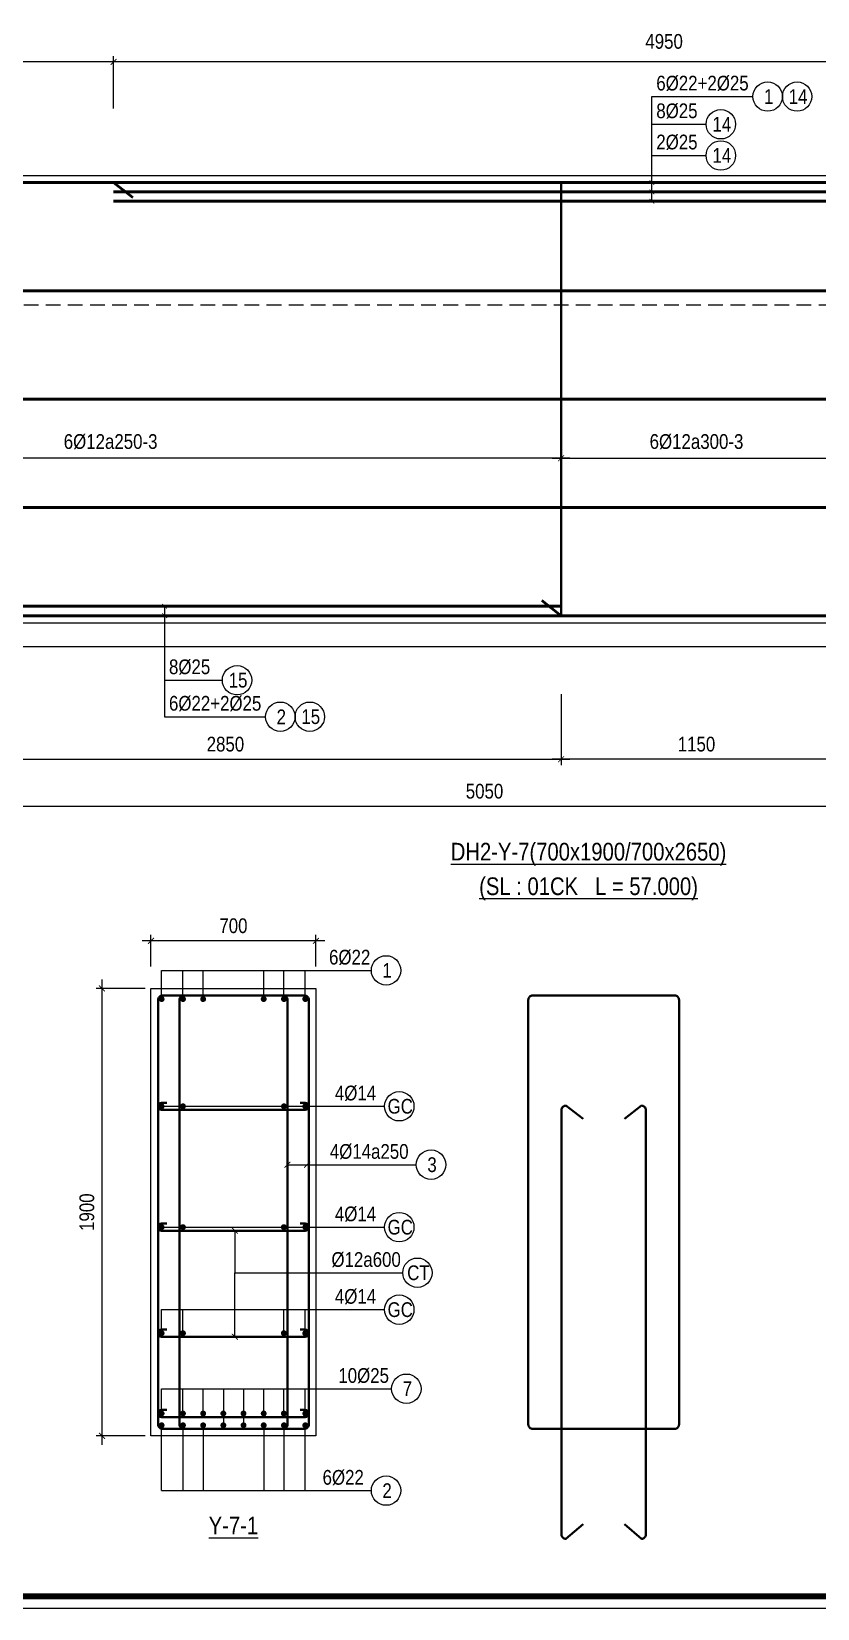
# Model space of a CAD drawing. Header units: millimetres. Extents: x 3014920 to 3563667, y -1638653 to -1356471.
# Drawn here: x 3108379 to 3111715, y -1620686 to -1613989 of the extents above; entities that cross this region are included whole.
import ezdxf
from ezdxf.enums import TextEntityAlignment as Align
from ezdxf.xclip import XClip

# ---------------------------------------------------------------- set-up
doc = ezdxf.new("R2010")
doc.units = ezdxf.units.MM
doc.header["$MEASUREMENT"] = 0
doc.header["$XCLIPFRAME"] = 0
doc.header["$PDMODE"] = 2
doc.linetypes.add('HIDDEN', pattern=[0.375, 0.25, -0.125])
doc.layers.get('0').update_dxf_attribs({"lineweight": 9})
doc.layers.get('Defpoints').update_dxf_attribs({"color": 10, "lineweight": 0})
for name, color, linetype, lineweight in [('CDAI', 21, 'Continuous', 40), ('CTHEP', 50, 'Continuous', 50), ('DBAO', 90, 'Continuous', 13), ('DGIONG', 130, 'Continuous', 13), ('KTH', 154, 'Continuous', 9), ('Net khuat', 8, 'HIDDEN', 13), ('TEXT', 7, 'Continuous', 15)]:
    doc.layers.add(name, color=color, linetype=linetype, lineweight=lineweight)
doc.styles.add('Star-HelCon', font='VHELVCN_0.TTF')
doc.styles.add('TTP-HelCon', font='VHELVCN_0.TTF')
doc.styles.add('VNI-HELVE-CONDENSE', font='VHELVCN_0.TTF')
doc.dimstyles.new('kc-25', dxfattribs={"dimtxt": 62.5, "dimasz": 20, "dimexe": 20, "dimexo": 50, "dimgap": 25, "dimtad": 3, "dimdec": 0, "dimzin": 0, "dimdsep": 46, "dimtxsty": 'VNI-HELVE-CONDENSE', "dimblk": 'DIM', "dimcen": 2.5, "dimclrd": 256, "dimclre": 154, "dimclrt": 7, "dimaunit": 1, "dimadec": 0, "dimazin": 0, "dimtfac": 1, "dimtdec": 0, "dimtix": 1, "dimtmove": 0, "dimatfit": 3, "dimldrblk": 'DOT', "dimfxl": 1, "dimtolj": 1, "dimtzin": 0, "dimarcsym": 0})
doc.dimstyles.new('TTP-25', dxfattribs={"dimscale": 25, "dimtxt": 2.5, "dimasz": 1, "dimexe": 1, "dimexo": 1, "dimgap": 0.09, "dimtad": 0, "dimdec": 4, "dimrnd": 1, "dimzin": 9, "dimdsep": 46, "dimtxsty": 'TTP-HelCon', "dimblk": 'ARCHTICK', "dimcen": 0.09, "dimdle": 1.5, "dimclrd": 256, "dimclre": 256, "dimclrt": 7, "dimadec": 0, "dimazin": 0, "dimtfac": 1, "dimtdec": 4, "dimtmove": 0, "dimatfit": 3, "dimldrblk": 'ARCHTICK', "dimfxl": 1, "dimtvp": 1, "dimtolj": 1, "dimtzin": 0, "dimarcsym": 0})

# ---------------------------------------------------------------- blocks, each defined once
blk = doc.blocks.new('_ArchTick')
at = {"color": 0, "linetype": 'ByBlock', "const_width": 0.15}
blk.add_lwpolyline([(-0.5, -0.5), (0.5, 0.5)], dxfattribs=at)
blk = doc.blocks.new('*D852')
at = {"layer": 'Defpoints', "color": 0, "ltscale": 500, "transparency": 16777216}
for p in [(3108885.7, -1618052.6), (3108677.5, -1619952.6), (3108885.7, -1619952.6)]:
    blk.add_point(p, dxfattribs=at)
at = {"layer": 'KTH', "lineweight": -2, "ltscale": 500, "transparency": 16777216}
for p, q in [((3108860.7, -1618052.6), (3108652.5, -1618052.6)), ((3108677.5, -1618015.1), (3108677.5, -1619990.1)), ((3108860.7, -1619952.6), (3108652.5, -1619952.6))]:
    blk.add_line(p, q, dxfattribs=at)
at = {"layer": 'KTH', "lineweight": -2, "ltscale": 500, "transparency": 16777216, "xscale": 25, "yscale": 25, "zscale": 25}
for p, rotation in [((3108677.5, -1618052.6), 90), ((3108677.5, -1619952.6), 270)]:
    blk.add_blockref('_ArchTick', p, dxfattribs=dict(at, rotation=rotation))
at = {"layer": 'KTH', "color": 7, "ltscale": 500, "transparency": 16777216, "insert": (3108613.6, -1619002.6), "char_height": 62.5, "attachment_point": 5, "rotation": 90, "style": 'TTP-HelCon'}
blk.add_mtext('\\A1;1900', dxfattribs=at)
blk = doc.blocks.new('*D853')
at = {"layer": 'Defpoints', "color": 0, "ltscale": 500, "transparency": 16777216}
for p in [(3108885.7, -1617850.3), (3108885.7, -1617983.6), (3109585.7, -1617983.6)]:
    blk.add_point(p, dxfattribs=at)
at = {"layer": 'KTH', "lineweight": -2, "ltscale": 500, "transparency": 16777216}
for p, q in [((3109623.2, -1617850.3), (3108848.2, -1617850.3)), ((3108885.7, -1617958.6), (3108885.7, -1617825.3)), ((3109585.7, -1617958.6), (3109585.7, -1617825.3))]:
    blk.add_line(p, q, dxfattribs=at)
at = {"layer": 'KTH', "lineweight": -2, "ltscale": 500, "transparency": 16777216, "xscale": 25, "yscale": 25, "zscale": 25, "rotation": 180}
blk.add_blockref('_ArchTick', (3108885.7, -1617850.3), dxfattribs=at)
at = {"layer": 'KTH', "lineweight": -2, "ltscale": 500, "transparency": 16777216, "xscale": 25, "yscale": 25, "zscale": 25}
blk.add_blockref('_ArchTick', (3109585.7, -1617850.3), dxfattribs=at)
at = {"layer": 'KTH', "color": 7, "ltscale": 500, "transparency": 16777216, "insert": (3109235.7, -1617786.5), "char_height": 62.5, "attachment_point": 5, "style": 'TTP-HelCon'}
blk.add_mtext('\\A1;700', dxfattribs=at)
blk = doc.blocks.new('*D2699')
at = {"layer": 'Defpoints', "color": 0, "transparency": 16777216}
for p in [(28400, -2479.4), (33450, -2479.4), (28400, -2679.4)]:
    blk.add_point(p, dxfattribs=at)
at = {"layer": 'KTH', "lineweight": -2, "transparency": 16777216}
for p, q in [((28400, -2504.4), (28400, -2704.4)), ((33450, -2504.4), (33450, -2704.4)), ((33487.5, -2679.4), (28362.5, -2679.4))]:
    blk.add_line(p, q, dxfattribs=at)
at = {"layer": 'KTH', "lineweight": -2, "transparency": 16777216, "xscale": 25, "yscale": 25, "zscale": 25, "rotation": 180}
blk.add_blockref('_ArchTick', (28400, -2679.4), dxfattribs=at)
at = {"layer": 'KTH', "lineweight": -2, "transparency": 16777216, "xscale": 25, "yscale": 25, "zscale": 25}
blk.add_blockref('_ArchTick', (33450, -2679.4), dxfattribs=at)
at = {"layer": 'KTH', "color": 7, "transparency": 16777216, "insert": (30925, -2615.5), "char_height": 62.5, "attachment_point": 5, "style": 'TTP-HelCon'}
blk.add_mtext('\\A1;5050', dxfattribs=at)
blk = doc.blocks.new('*D2709')
at = {"layer": 'Defpoints', "color": 0, "transparency": 16777216}
for p in [(27025, 481.9), (27025, 259.3), (29350, 259.3)]:
    blk.add_point(p, dxfattribs=at)
at = {"layer": 'KTH', "lineweight": -2, "transparency": 16777216}
for p, q in [((29387.5, 481.9), (26987.5, 481.9)), ((27025, 284.3), (27025, 506.9)), ((29350, 284.3), (29350, 506.9))]:
    blk.add_line(p, q, dxfattribs=at)
at = {"layer": 'KTH', "lineweight": -2, "transparency": 16777216, "xscale": 25, "yscale": 25, "zscale": 25, "rotation": 180}
blk.add_blockref('_ArchTick', (27025, 481.9), dxfattribs=at)
at = {"layer": 'KTH', "lineweight": -2, "transparency": 16777216, "xscale": 25, "yscale": 25, "zscale": 25}
blk.add_blockref('_ArchTick', (29350, 481.9), dxfattribs=at)
at = {"layer": 'KTH', "color": 7, "transparency": 16777216, "insert": (28187.5, 545.7), "char_height": 62.5, "attachment_point": 5, "style": 'TTP-HelCon'}
blk.add_mtext('\\A1;2325', dxfattribs=at)
blk = doc.blocks.new('*D2711')
at = {"layer": 'Defpoints', "color": 0, "transparency": 16777216}
for p in [(29350, 481.9), (29350, 259.3), (34300, 259.3)]:
    blk.add_point(p, dxfattribs=at)
at = {"layer": 'KTH', "lineweight": -2, "transparency": 16777216}
for p, q in [((34337.5, 481.9), (29312.5, 481.9)), ((29350, 284.3), (29350, 506.9)), ((34300, 284.3), (34300, 506.9))]:
    blk.add_line(p, q, dxfattribs=at)
at = {"layer": 'KTH', "lineweight": -2, "transparency": 16777216, "xscale": 25, "yscale": 25, "zscale": 25, "rotation": 180}
blk.add_blockref('_ArchTick', (29350, 481.9), dxfattribs=at)
at = {"layer": 'KTH', "lineweight": -2, "transparency": 16777216, "xscale": 25, "yscale": 25, "zscale": 25}
blk.add_blockref('_ArchTick', (34300, 481.9), dxfattribs=at)
at = {"layer": 'KTH', "color": 7, "transparency": 16777216, "insert": (31687.5, 568.7), "char_height": 62.5, "attachment_point": 5, "style": 'TTP-HelCon'}
blk.add_mtext('\\A1;4950', dxfattribs=at)
blk = doc.blocks.new('*D2666')
at = {"layer": 'Defpoints', "color": 0, "transparency": 16777216}
for p in [(28400, -2178.4), (31250, -2178.4), (31250, -2479.4)]:
    blk.add_point(p, dxfattribs=at)
at = {"layer": 'KTH', "lineweight": -2, "transparency": 16777216}
for p, q in [((28400, -2203.4), (28400, -2504.4)), ((31250, -2203.4), (31250, -2504.4)), ((28362.5, -2479.4), (31287.5, -2479.4))]:
    blk.add_line(p, q, dxfattribs=at)
at = {"layer": 'KTH', "lineweight": -2, "transparency": 16777216, "xscale": 25, "yscale": 25, "zscale": 25, "rotation": 180}
blk.add_blockref('_ArchTick', (28400, -2479.4), dxfattribs=at)
at = {"layer": 'KTH', "lineweight": -2, "transparency": 16777216, "xscale": 25, "yscale": 25, "zscale": 25}
blk.add_blockref('_ArchTick', (31250, -2479.4), dxfattribs=at)
at = {"layer": 'KTH', "color": 7, "transparency": 16777216, "insert": (29825, -2415.6), "char_height": 62.5, "attachment_point": 5, "style": 'TTP-HelCon'}
blk.add_mtext('\\A1;2850', dxfattribs=at)
blk = doc.blocks.new('*D2667')
at = {"layer": 'Defpoints', "color": 0, "transparency": 16777216}
for p in [(31250, -2178.4), (32400, -2178.4), (31250, -2479.4)]:
    blk.add_point(p, dxfattribs=at)
at = {"layer": 'KTH', "lineweight": -2, "transparency": 16777216}
for p, q in [((31250, -2203.4), (31250, -2504.4)), ((32400, -2203.4), (32400, -2504.4)), ((32437.5, -2479.4), (31212.5, -2479.4))]:
    blk.add_line(p, q, dxfattribs=at)
at = {"layer": 'KTH', "lineweight": -2, "transparency": 16777216, "xscale": 25, "yscale": 25, "zscale": 25, "rotation": 180}
blk.add_blockref('_ArchTick', (31250, -2479.4), dxfattribs=at)
at = {"layer": 'KTH', "lineweight": -2, "transparency": 16777216, "xscale": 25, "yscale": 25, "zscale": 25}
blk.add_blockref('_ArchTick', (32400, -2479.4), dxfattribs=at)
at = {"layer": 'KTH', "color": 7, "transparency": 16777216, "insert": (31825, -2415.6), "char_height": 62.5, "attachment_point": 5, "style": 'TTP-HelCon'}
blk.add_mtext('\\A1;1150', dxfattribs=at)
blk = doc.blocks.new('DIM')
h = blk.add_hatch(color=1)
h.paths.add_polyline_path([(0.49, 0.29, 1), (0.29, 0.49), (-0.19, 0), (0.19, 0)])
h.paths.add_polyline_path([(0.19, 0), (-0.19, 0), (-0.49, -0.29, 1), (-0.29, -0.49)])
at = {"color": 9}
for p, q in [((-0.19, 0), (-1.5, 0)), ((0.19, 0), (1.5, 0))]:
    blk.add_line(p, q, dxfattribs=at)
at = {"color": 1}
for p, q in [((-0.49, -0.29), (0.29, 0.49)), ((-0.29, -0.49), (0.49, 0.29)), ((-0.19, 0), (0.19, 0))]:
    blk.add_line(p, q, dxfattribs=at)
blk.add_arc((-0.39, -0.39), 0.138, 135, 315, dxfattribs=at)
blk = doc.blocks.new('*D2655')
at = {"layer": 'Defpoints', "color": 0, "transparency": 16777216}
for p in [(27425, -766.8), (31250, -766.8), (27425, -1201.2)]:
    blk.add_point(p, dxfattribs=at)
at = {"layer": 'KTH', "lineweight": -2, "transparency": 16777216}
for p, q in [((27425, -791.8), (27425, -1226.2)), ((31250, -791.8), (31250, -1226.2)), ((31287.5, -1201.2), (27387.5, -1201.2))]:
    blk.add_line(p, q, dxfattribs=at)
at = {"layer": 'KTH', "lineweight": -2, "transparency": 16777216, "xscale": 25, "yscale": 25, "zscale": 25}
for p, rotation in [((27425, -1201.2), 179.9999999733196), ((31250, -1201.2), 359.9999999733196)]:
    blk.add_blockref('_ArchTick', p, dxfattribs=dict(at, rotation=rotation))
at = {"layer": 'KTH', "color": 7, "transparency": 16777216, "insert": (29337.5, -1131.3), "char_height": 62.5, "attachment_point": 5, "rotation": 360, "style": 'TTP-HelCon'}
blk.add_mtext('\\A1;6Þ12a250-3', dxfattribs=at)
blk = doc.blocks.new('*D2656')
at = {"layer": 'Defpoints', "color": 0, "transparency": 16777216}
for p in [(31250, -766.8), (32400, -766.8), (32400, -1201.2)]:
    blk.add_point(p, dxfattribs=at)
at = {"layer": 'KTH', "lineweight": -2, "transparency": 16777216}
for p, q in [((31250, -791.8), (31250, -1226.2)), ((32400, -791.8), (32400, -1226.2)), ((31212.5, -1201.2), (32437.5, -1201.2))]:
    blk.add_line(p, q, dxfattribs=at)
at = {"layer": 'KTH', "lineweight": -2, "transparency": 16777216, "xscale": 25, "yscale": 25, "zscale": 25, "rotation": 180}
blk.add_blockref('_ArchTick', (31250, -1201.2), dxfattribs=at)
at = {"layer": 'KTH', "lineweight": -2, "transparency": 16777216, "xscale": 25, "yscale": 25, "zscale": 25}
blk.add_blockref('_ArchTick', (32400, -1201.2), dxfattribs=at)
at = {"layer": 'KTH', "color": 7, "transparency": 16777216, "insert": (31825, -1131.3), "char_height": 62.5, "attachment_point": 5, "style": 'TTP-HelCon'}
blk.add_mtext('\\A1;6Þ12a300-3', dxfattribs=at)
blk = doc.blocks.new('CHG_XX_Khung ten')
blk.add_lwpolyline([(15, 579), (826, 579), (826, 15), (15, 15)], close=True)
at = {"color": 4, "linetype": 'Continuous', "const_width": 1}
blk.add_lwpolyline([(17, 577), (824, 577), (824, 17), (17, 17)], close=True, dxfattribs=at)
blk = doc.blocks.new('2Y-7')
at = {"layer": 'CDAI'}
blk.add_lwpolyline([(31250.00001, -30), (31250.00001, -1870)], dxfattribs=at)
at = {"layer": 'CTHEP'}
for p, q in [((29431.43339, -94.5255), (29350.0075, -30)), ((29350.0075, -70), (34299.99249, -70)), ((29350.0075, -110), (34299.99249, -110)), ((43821.41112, -489.99789), (53.4545, -489.99789)), ((43821.41112, -949.99789), (53.4545, -949.99789)), ((43821.41112, -1409.99789), (53.4545, -1409.99789)), ((31168.57411, -1805.47451), (31250.00001, -1870))]:
    blk.add_line(p, q, dxfattribs=at)
for points in [[(30, -529.99859), (30, -30), (43870.00002, -30)], [(30, -1870), (35469.73058, -1870)], [(22024.9925, -1830), (31250.00001, -1830)]]:
    blk.add_lwpolyline(points, dxfattribs=at)
at = {"layer": 'DBAO', "linetype": 'Continuous'}
blk.add_line((27249.99993, 0), (33100.00178, 0), dxfattribs=at)
at = {"layer": 'DBAO', "linetype": 'Continuous', "flags": 128}
for points in [[(0, -2000), (34299.99999, -2000), (34299.99999, -2750), (43900.00002, -2750), (43900.00002, 0)], [(0, -1900), (34399.99999, -1900)]]:
    blk.add_lwpolyline(points, dxfattribs=at)
at = {"layer": 'DGIONG'}
for centre in [(32127.1412, 334.83739), (32252.1412, 334.83739), (31928.4062, 217.24224), (31928.4062, 84.67621), (29874.42822, -2143.93134), (30058.12122, -2298.91228), (30183.12122, -2298.91228)]:
    blk.add_circle(centre, 62.5, dxfattribs=at)
at = {"layer": 'Net khuat', "ltscale": 250}
blk.add_line((27375, -550), (34399.99999, -550), dxfattribs=at)
at = {"layer": 'TEXT', "style": 'TTP-HelCon'}
for s, p in [('6Þ22+2Þ25', (31654.33332, 360.69033, 0)), ('8Þ25', (31654.33332, 243.09519, 0)), ('2Þ25', (31654.33332, 110.52916, 0)), ('8Þ25', (29585.31335, -2118.07834, 0)), ('6Þ22+2Þ25', (29585.31335, -2273.05934, 0))]:
    blk.add_text(s, height=62.5, dxfattribs=at).set_placement(p)
at = {"layer": 'TEXT', "style": 'Star-HelCon'}
for s, p in [('1', (32131.30786, 334.83739)), ('14', (32256.30786, 334.83739)), ('14', (31932.57286, 217.24224)), ('14', (31932.57286, 84.67621)), ('15', (29878.59489, -2143.93134)), ('2', (30062.28789, -2298.91228)), ('15', (30187.28789, -2298.91228))]:
    blk.add_text(s, height=62.5, dxfattribs=at).set_placement(p, align=Align.MIDDLE)
at = {"layer": 'TEXT', "style": 'TTP-HelCon'}
for s, p in [('%%UDH2-Y-7(700x1900/700x2650)', (31366.67982, -2909.35694)), ('%%U(SL : 01CK   L = 57.000)', (31366.67982, -3056.25154))]:
    blk.add_text(s, height=75, dxfattribs=at).set_placement(p, align=Align.CENTER)
at = {"layer": 'KTH'}
dim = blk.add_linear_dim(base=(29350.0075, 481.91243), p1=(34299.98496, 259.33044), p2=(29350.0075, 259.33044), dimstyle='TTP-25', override={"dimtmove": 1}, dxfattribs=at)
dim.commit()
dim.dimension.update_dxf_attribs({"geometry": '*D2711', "text_midpoint": (31687.49623, 504.91641), "dimtype": 160})
for base, p1, p2, picture, middle in [((27025, 481.91243), (29350.0075, 259.33044), (27025, 259.33044), '*D2709', (28187.50375, 545.74576)), ((31250.00001, -2479.39524), (28400, -2178.35098), (31250.00001, -2178.35098), '*D2666', (29825.00001, -2415.56191)), ((28400, -2679.35098), (33450, -2479.39524), (28400, -2479.39524), '*D2699', (30925, -2615.51765))]:
    dim = blk.add_linear_dim(base=base, p1=p1, p2=p2, dimstyle='TTP-25', override={"dimtmove": 1}, dxfattribs=at)
    dim.commit()
    dim.dimension.update_dxf_attribs({"geometry": picture, "text_midpoint": middle})
dim = blk.add_linear_dim(base=(27425.00001, -1201.20202), p1=(31250.02243, -766.78398), p2=(27425.00001, -766.78398), angle=179.999999973, text='6Þ12a250-3', dimstyle='TTP-25', override={"dimtmove": 1}, dxfattribs=at)
dim.commit()
dim.dimension.update_dxf_attribs({"geometry": '*D2655', "text_midpoint": (29337.51122, -1131.28536)})
dim = blk.add_linear_dim(base=(32399.99249, -1201.20202), p1=(31250.02243, -766.78397), p2=(32399.99249, -766.78397), text='6Þ12a300-3', dimstyle='TTP-25', override={"dimtmove": 1}, dxfattribs=at)
dim.commit()
dim.dimension.update_dxf_attribs({"geometry": '*D2656', "text_midpoint": (31825.00746, -1131.28536)})
dim = blk.add_linear_dim(base=(31250.00001, -2479.39524), p1=(32399.99997, -2178.35098), p2=(31250.00001, -2178.35098), angle=180, dimstyle='TTP-25', override={"dimtmove": 1}, dxfattribs=at)
dim.commit()
dim.dimension.update_dxf_attribs({"geometry": '*D2667', "text_midpoint": (31824.99999, -2415.56191)})
at = {"layer": 'DGIONG'}
for points in [[(31635.82147, -70), (31635.82129, 334.83739), (32064.6412, 334.83739)], [(31635.82147, -30), (31635.82129, 217.24224), (31865.9062, 217.24224)], [(31635.82143, -110), (31635.82129, 84.67621), (31865.9062, 84.67621)], [(29566.80155, -1830), (29566.80132, -2143.93128), (29811.92822, -2143.93128)], [(29566.8015, -1870), (29566.80132, -2298.91228), (29995.62122, -2298.91228)]]:
    blk.add_leader(points, dimstyle='kc-25', override={"dimtad": 0, "dimldrblk": 'ArchTick', "dimfxl": 100, "dimarcsym": 1}, dxfattribs=at)

msp = doc.modelspace()

# ---------------------------------------------------------------- linework, layer by layer
at = {"layer": 'CDAI', "elevation": 0}
for points in [[(3108934.4659, -1618082.57103), (3109536.9659, -1618082.57103, -0.4142135624), (3109555.7159, -1618101.32103), (3109555.7159, -1619903.82103, -0.4142135624), (3109536.9659, -1619922.57103), (3108934.4659, -1619922.57103, -0.4142135624), (3108915.7159, -1619903.82103), (3108915.7159, -1618101.32103, -0.4142135624)], [(3109446.25162, -1618082.57103), (3109025.18019, -1618082.57103, 0.4142135624), (3109006.43019, -1618101.32103), (3109006.43019, -1619903.82103, 0.4142135624), (3109025.18019, -1619922.57103), (3109446.25162, -1619922.57103, 0.4142135624), (3109465.00162, -1619903.82103), (3109465.00162, -1618101.32103, 0.4142135624)], [(3110506.48813, -1618082.57103), (3111108.98813, -1618082.57103, -0.4142135624), (3111127.73813, -1618101.32103), (3111127.73813, -1619903.82103, -0.4142135624), (3111108.98813, -1619922.57103), (3110506.48813, -1619922.57103, -0.4142135624), (3110487.73813, -1619903.82103), (3110487.73813, -1618101.32103, -0.4142135624)]]:
    msp.add_lwpolyline(points, format="xyb", close=True, dxfattribs=at)
for points in [[(3108952.63589, -1618537.84095), (3108930.7159, -1618537.84095, 0.4142135624), (3108915.7159, -1618552.84095), (3108915.7159, -1618552.84095, 0.4142135624), (3108930.7159, -1618567.84095), (3109540.7159, -1618567.84095, 0.4142135624), (3109555.7159, -1618552.84095), (3109555.7159, -1618552.84095, 0.4142135624), (3109540.7159, -1618537.84095), (3109518.79591, -1618537.84095)], [(3110720.04497, -1620327.30876), (3110647.20241, -1620390.24218, -0.4142135624), (3110628.45241, -1620371.49218), (3110628.45241, -1618568.99218, -0.4142135624), (3110647.20241, -1618550.24218), (3110720.04497, -1618606.64695)], [(3110895.43128, -1620327.30876), (3110968.27384, -1620390.24218, 0.4142135624), (3110987.02384, -1620371.49218), (3110987.02384, -1618568.99218, 0.4142135624), (3110968.27384, -1618550.24218), (3110895.43128, -1618606.64695)], [(3108952.63589, -1619051.17429), (3108930.7159, -1619051.17429, 0.4142135624), (3108915.7159, -1619066.17429), (3108915.7159, -1619066.17429, 0.4142135624), (3108930.7159, -1619081.17429), (3109540.7159, -1619081.17429, 0.4142135624), (3109555.7159, -1619066.17429), (3109555.7159, -1619066.17429, 0.4142135624), (3109540.7159, -1619051.17429), (3109518.79591, -1619051.17429)], [(3108952.63589, -1619501.50762), (3108930.7159, -1619501.50762, 0.4142135624), (3108915.7159, -1619516.50762), (3108915.7159, -1619516.50762, 0.4142135624), (3108930.7159, -1619531.50762), (3109540.7159, -1619531.50762, 0.4142135624), (3109555.7159, -1619516.50762), (3109555.7159, -1619516.50762, 0.4142135624), (3109540.7159, -1619501.50762), (3109518.79591, -1619501.50762)], [(3108952.63589, -1619842.57103), (3108930.7159, -1619842.57103, 0.4142135624), (3108915.7159, -1619857.57103), (3108915.7159, -1619857.57103, 0.4142135624), (3108930.7159, -1619872.57103), (3109540.7159, -1619872.57103, 0.4142135624), (3109555.7159, -1619857.57103), (3109555.7159, -1619857.57103, 0.4142135624), (3109540.7159, -1619842.57103), (3109518.79591, -1619842.57103)]]:
    msp.add_lwpolyline(points, format="xyb", dxfattribs=at)
at = {"layer": 'CTHEP', "const_width": 12.5, "elevation": 0}
for points in [[(3108924.4659, -1618097.57103, 1), (3108936.9659, -1618097.57103, 1)], [(3109015.18019, -1618097.57103, -1), (3109027.68019, -1618097.57103, -1)], [(3109100.89447, -1618097.57103, -1), (3109113.39447, -1618097.57103, -1)], [(3109370.53733, -1618097.57103, 1), (3109358.03733, -1618097.57103, 1)], [(3109456.25161, -1618097.57103, 1), (3109443.75161, -1618097.57103, 1)], [(3109534.4659, -1618097.57103, 1), (3109546.9659, -1618097.57103, 1)], [(3108924.4659, -1618552.84095, 1), (3108936.9659, -1618552.84095, 1)], [(3109015.18019, -1618552.84096, 1), (3109027.68019, -1618552.84096, 1)], [(3109443.75161, -1618552.84095, 1), (3109456.25161, -1618552.84095, 1)], [(3109534.4659, -1618552.84095, 1), (3109546.9659, -1618552.84095, 1)], [(3108924.4659, -1619066.17429, 1), (3108936.9659, -1619066.17429, 1)], [(3109015.18019, -1619066.17429, 1), (3109027.68019, -1619066.17429, 1)], [(3109443.75161, -1619066.17429, 1), (3109456.25161, -1619066.17429, 1)], [(3109534.4659, -1619066.17429, 1), (3109546.9659, -1619066.17429, 1)], [(3108924.4659, -1619516.50762, 1), (3108936.9659, -1619516.50762, 1)], [(3109015.18019, -1619516.50762, 1), (3109027.68019, -1619516.50762, 1)], [(3109443.75161, -1619516.50762, 1), (3109456.25161, -1619516.50762, 1)], [(3109534.4659, -1619516.50762, 1), (3109546.9659, -1619516.50762, 1)], [(3108924.4659, -1619857.57103, -1), (3108936.9659, -1619857.57103, -1)], [(3109015.18019, -1619857.57103, 1), (3109027.68019, -1619857.57103, 1)], [(3109100.89447, -1619857.57103, 1), (3109113.39447, -1619857.57103, 1)], [(3109186.60876, -1619857.57103, 1), (3109199.10876, -1619857.57103, 1)], [(3109284.82304, -1619857.57103, -1), (3109272.32304, -1619857.57103, -1)], [(3109370.53733, -1619857.57103, -1), (3109358.03733, -1619857.57103, -1)], [(3109456.25161, -1619857.57103, -1), (3109443.75161, -1619857.57103, -1)], [(3109534.4659, -1619857.57103, -1), (3109546.9659, -1619857.57103, -1)], [(3108924.4659, -1619907.57103, 1), (3108936.9659, -1619907.57103, 1)], [(3109015.18019, -1619907.57103, 1), (3109027.68019, -1619907.57103, 1)], [(3109100.89447, -1619907.57103, 1), (3109113.39447, -1619907.57103, 1)], [(3109186.60876, -1619907.57103, 1), (3109199.10876, -1619907.57103, 1)], [(3109284.82304, -1619907.57103, -1), (3109272.32304, -1619907.57103, -1)], [(3109370.53733, -1619907.57103, -1), (3109358.03733, -1619907.57103, -1)], [(3109456.25161, -1619907.57103, -1), (3109443.75161, -1619907.57103, -1)], [(3109534.4659, -1619907.57103, 1), (3109546.9659, -1619907.57103, 1)]]:
    msp.add_lwpolyline(points, format="xyb", close=True, dxfattribs=at)
at = {"layer": 'DBAO', "elevation": 0, "flags": 128}
for points in [[(3108885.7159, -1618052.57103), (3109585.7159, -1618052.57103)], [(3109585.7159, -1618052.57103), (3109585.7159, -1619952.57103), (3108885.7159, -1619952.57103), (3108885.7159, -1618052.57103)]]:
    msp.add_lwpolyline(points, dxfattribs=at)
at = {"layer": 'DGIONG'}
for p, q in [((3108930.7159, -1618097.57103), (3108930.7159, -1617975.82103)), ((3108930.7159, -1617975.82103), (3109821.31241, -1617975.82103)), ((3109021.43019, -1618097.57103), (3109021.43019, -1617975.82103)), ((3109107.14447, -1618097.57103), (3109107.14447, -1617975.82103)), ((3109364.28733, -1618097.57103), (3109364.28733, -1617975.82103)), ((3109450.00161, -1618097.57103), (3109450.00161, -1617975.82103)), ((3109540.7159, -1618097.57103), (3109540.7159, -1617975.82103)), ((3108930.7159, -1618552.84095), (3109877.27696, -1618552.84095)), ((3108930.7159, -1619066.17429), (3109877.27696, -1619066.17429)), ((3108930.7159, -1619416.50762), (3109877.27696, -1619416.50762)), ((3108930.7159, -1619516.50762), (3108930.7159, -1619416.50762)), ((3109021.43019, -1619516.50762), (3109021.43019, -1619416.50762)), ((3109450.00161, -1619516.50762), (3109450.00161, -1619416.50762)), ((3109540.7159, -1619516.50762), (3109540.7159, -1619416.50762)), ((3108930.7159, -1619857.57103), (3108930.7159, -1619752.4237)), ((3108930.7159, -1619752.4237), (3109907.46728, -1619752.4237)), ((3109021.43019, -1619857.57103), (3109021.43019, -1619752.4237)), ((3109107.14447, -1619857.57103), (3109107.14447, -1619752.4237)), ((3109192.85876, -1619752.4237), (3109192.85876, -1619907.57103)), ((3109278.57304, -1619752.4237), (3109278.57304, -1619907.57103)), ((3109364.28733, -1619857.57103), (3109364.28733, -1619752.4237)), ((3109450.00161, -1619857.57103), (3109450.00161, -1619752.4237)), ((3109540.7159, -1619857.57103), (3109540.7159, -1619752.4237)), ((3108930.7159, -1620184.97285), (3108930.7159, -1619907.57103)), ((3109021.43019, -1619907.57103), (3109021.43019, -1620184.97285)), ((3109107.14447, -1619907.57103), (3109107.14447, -1620184.97285)), ((3109364.28733, -1619907.57103), (3109364.28733, -1620184.97285)), ((3109450.00161, -1619907.57103), (3109450.00161, -1620184.97285)), ((3109540.7159, -1620184.97285), (3109540.7159, -1619907.57103)), ((3108930.7159, -1620184.97285), (3109821.31241, -1620184.97285))]:
    msp.add_line(p, q, dxfattribs=at)
for centre in [(3109883.81241, -1617975.82103), (3109939.77696, -1618552.84095), (3110074.73036, -1618800.86156), (3109939.77696, -1619066.17429), (3110016.87986, -1619259.82016), (3109939.77696, -1619416.50762), (3109969.96728, -1619752.4237), (3109883.81241, -1620184.97285)]:
    msp.add_circle(centre, 62.5, dxfattribs=at)

# ---------------------------------------------------------------- block references
at = {"layer": 'DGIONG', "color": 5}
ref = msp.add_blockref('2Y-7', (3079376.73028, -1614599.69118), dxfattribs=at)
XClip(ref).set_block_clipping_path([(26942.861779483, -4609.38876336), (45372.9411157561, 704.819474112)])

# ---------------------------------------------------------------- texts
at = {"layer": 'TEXT', "style": 'TTP-HelCon'}
for s, p in [('6Þ22', (3109641.67423, -1617950.82103)), ('4Þ14', (3109666.44169, -1618527.84096)), ('4Þ14a250', (3109644.88206, -1618775.86156)), ('4Þ14', (3109666.44169, -1619041.17429)), ('Þ12a600', (3109651.79444, -1619234.82016)), ('4Þ14', (3109666.44169, -1619391.50762)), ('10Þ25', (3109681.08802, -1619727.4237)), ('6Þ22', (3109614.17423, -1620159.97285))]:
    msp.add_text(s, height=62.5, dxfattribs=at).set_placement(p)
at = {"layer": 'TEXT', "style": 'Star-HelCon'}
for s, p in [('1', (3109887.97908, -1617975.82103)), ('GC', (3109943.94363, -1618552.84095)), ('3', (3110078.89702, -1618800.86156)), ('GC', (3109943.94363, -1619066.17429)), ('CT', (3110021.04653, -1619259.82016)), ('GC', (3109943.94363, -1619416.50762)), ('7', (3109974.13395, -1619752.4237)), ('2', (3109887.97908, -1620184.97285))]:
    msp.add_text(s, height=62.5, dxfattribs=at).set_placement(p, align=Align.MIDDLE)
at = {"layer": 'TEXT', "style": 'TTP-HelCon'}
msp.add_text('%%UY-7-1', height=75, dxfattribs=at).set_placement((3109235.7159, -1620370.55901), align=Align.CENTER)

# ---------------------------------------------------------------- dimensions: what is measured, and where the dimension line sits
at = {"layer": 'KTH', "ltscale": 500}
dim = msp.add_linear_dim(base=(3108885.7159, -1617850.32103), p1=(3109585.7159, -1617983.55908), p2=(3108885.7159, -1617983.55908), dimstyle='TTP-25', dxfattribs=at)
dim.commit()
dim.dimension.update_dxf_attribs({"geometry": '*D853', "text_midpoint": (3109235.7159, -1617786.4877)})
dim = msp.add_linear_dim(base=(3108677.47826, -1619952.57103), p1=(3108885.7159, -1618052.57103), p2=(3108885.7159, -1619952.57103), angle=90, dimstyle='TTP-25', dxfattribs=at)
dim.commit()
dim.dimension.update_dxf_attribs({"geometry": '*D852', "text_midpoint": (3108613.64493, -1619002.57103)})

# ---------------------------------------------------------------- leaders
at = {"layer": 'DGIONG'}
for points in [[(3109465.00162, -1618800.86156), (3110012.23036, -1618800.86156)], [(3109548.80352, -1618800.86156), (3110012.23036, -1618800.86156)], [(3109241.36007, -1619081.17429), (3109241.36007, -1619259.82016), (3109954.37986, -1619259.82016)], [(3109241.36007, -1619531.50762), (3109241.36007, -1619259.82016), (3109954.37986, -1619259.82016)]]:
    msp.add_leader(points, dimstyle='TTP-25', dxfattribs=at)

# ---------------------------------------------------------------- next in the draw order: block references
at = {"color": 5, "xscale": 25.92478421704392, "yscale": 25.92478421704392, "zscale": 25.92478421704392}
msp.add_blockref('CHG_XX_Khung ten', (3105809.60146, -1621074.38806), dxfattribs=at)

doc.saveas('drawing.dxf')
